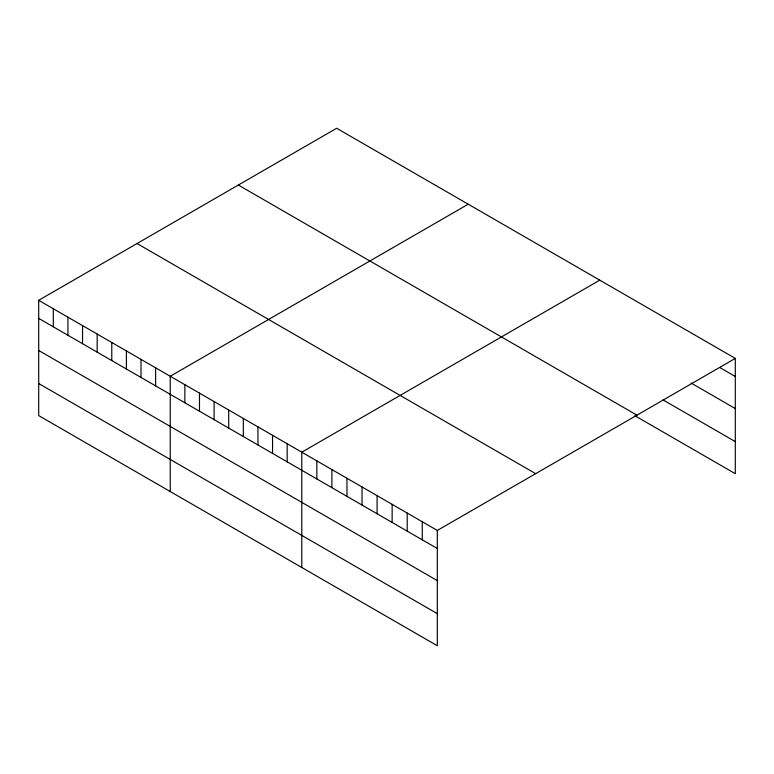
<?xml version="1.0" encoding="UTF-8"?>
<svg xmlns="http://www.w3.org/2000/svg" width="774" height="774" viewBox="0 0 774 774"><rect width="100%" height="100%" fill="white"/><g stroke="black" fill="none" stroke-linecap="round" stroke-linejoin="round"><path stroke-width="1.16" d="M38.7 300.302L437.32 530.442L437.32 645.739L38.7 415.599L38.7 300.302L336.68 128.261L735.3 358.401L735.3 473.698L634.903 415.735M468.222 204.21L170.241 376.251L170.241 491.538M599.773 280.159L301.792 452.19L301.792 567.487M437.32 530.442L735.3 358.401M720.246 367.795L735.3 376.493M691.124 383.062L735.3 408.566M663.018 399.887L735.3 441.625M238.344 185.034L636.963 415.174M137.037 243.529L535.656 473.669M38.7 318.385L437.32 548.524M38.7 350.467L437.32 580.606M38.7 383.517L437.32 613.656M422.265 521.744L422.265 539.826M407.201 513.056L407.201 531.138M392.147 504.358L392.147 522.44M377.083 495.66L377.083 513.752M362.029 486.972L362.029 505.054M346.965 478.274L346.965 496.357M331.911 469.586L331.911 487.668M316.847 460.888L316.847 478.971M287.173 443.754L287.173 461.836M272.554 435.317L272.554 453.4M257.945 426.88L257.945 444.963M243.326 418.444L243.326 436.526M228.707 409.997L228.707 428.08M214.098 401.561L214.098 419.643M199.479 393.124L199.479 411.207M184.86 384.688L184.86 402.77M155.632 367.805L155.632 385.887M141.013 359.368L141.013 377.451M126.394 350.932L126.394 369.014M111.785 342.495L111.785 360.578M97.166 334.058L97.166 352.141M82.547 325.612L82.547 343.695M67.928 317.176L67.928 335.258M53.319 308.739L53.319 326.822"/></g></svg>
